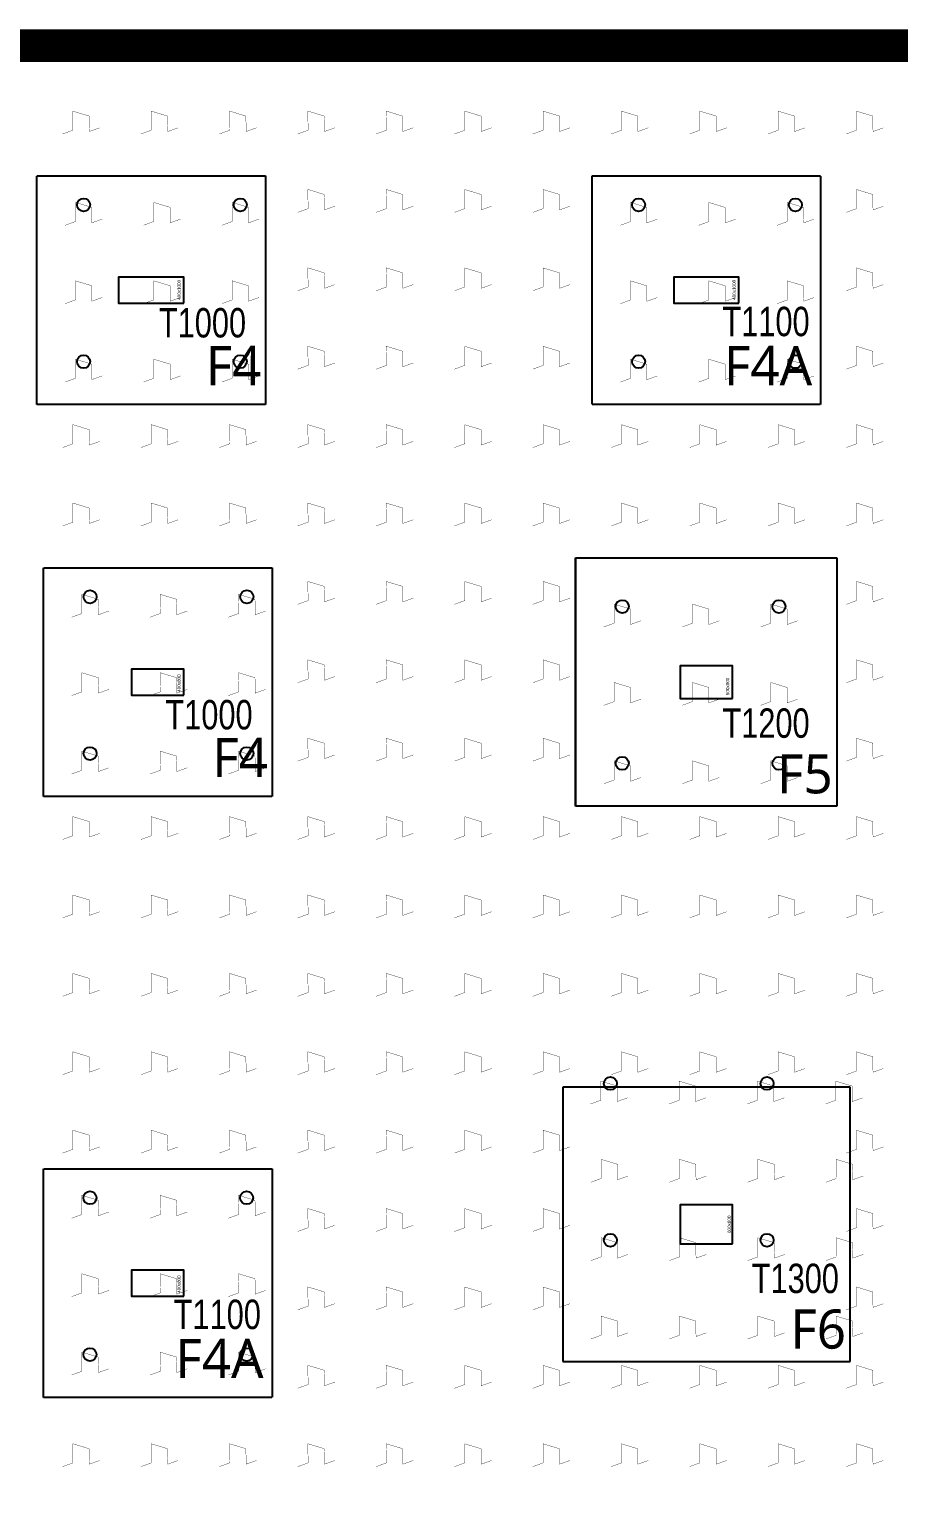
# Model space of a CAD drawing. Header units: millimetres. Extents: x 91591 to 1353697, y 75729 to 160586.
# Drawn here: x 1122511 to 1135825, y 116891 to 139308 of the extents above; entities that cross this region are included whole.
import ezdxf
from ezdxf.enums import TextEntityAlignment as Align

# ---------------------------------------------------------------- set-up
doc = ezdxf.new("R2010")
doc.units = ezdxf.units.MM
doc.linetypes.add('HID', pattern=[2.5, 1.5, -1])
doc.linetypes.add('HIDDEN', pattern=[0.375, 0.25, -0.125])
for name, color, linetype in [('-S_F', 7, 'Continuous'), ('-S_F_NAME', 7, 'Continuous'), ('8', 8, 'Continuous'), ('NX_BAR(D)', 7, 'Continuous'), ('XR-지하주차장$0$AA-COL', 2, 'Continuous'), ('기초', 7, 'Continuous')]:
    doc.layers.add(name, color=color, linetype=linetype)
doc.layers.add('DEFPOINT', color=142, linetype='Continuous', plot=False)
doc.styles.add('EST', font='')
doc.styles.add('XR-지하주차장$0$Standard', font='arial.ttf')
doc.styles.add('맑은고딕', font='malgun.ttf')
doc.styles.get('EST').set_extended_font_data('HYHeadLine-Medium')

# ---------------------------------------------------------------- blocks, each defined once
blk = doc.blocks.new('zw$D357')
at = {"layer": '-S_F', "linetype": 'HIDDEN', "lineweight": -3}
for points in [[(-36060, -8677), (-32560, -8677), (-32560, -12177), (-36060, -12177)], [(-27560, -8678), (-24060, -8678), (-24060, -12178), (-27560, -12178)], [(-27811, -14526), (-23811, -14526), (-23811, -18326), (-27811, -18326)], [(-35960, -14677), (-32460, -14677), (-32460, -18177), (-35960, -18177)], [(-28008, -22626), (-28008, -26826), (-23608, -26826), (-23608, -22626)], [(-35960, -23877), (-32460, -23877), (-32460, -27377), (-35960, -27377)]]:
    blk.add_lwpolyline(points, close=True, dxfattribs=at)
at = {"layer": 'XR-지하주차장$0$AA-COL'}
for points in [[(-33810, -10627), (-33810, -10227), (-34810, -10227), (-34810, -10627)], [(-25310, -10627), (-25310, -10227), (-26310, -10227), (-26310, -10627)], [(-33810, -16627), (-33810, -16227), (-34610, -16227), (-34610, -16627)], [(-25410, -16677), (-25410, -16177), (-26210, -16177), (-26210, -16677)], [(-25410, -25027), (-25410, -24427), (-26210, -24427), (-26210, -25027)], [(-33810, -25827), (-33810, -25427), (-34610, -25427), (-34610, -25827)]]:
    blk.add_lwpolyline(points, close=True, dxfattribs=at)
at = {"layer": '기초', "color": 6, "linetype": 'HID', "ltscale": 3, "const_width": 500}
blk.add_lwpolyline([(-56498, -55179), (-56498, -13109), (-51183, -13099), (-51183, -15035), (-51183, -15035), (-51183, -15047), (-37285, -15025), (-37298, -6685), (-14910, -6684), (-14910, -24464), (-14910, -24464), (-14910, -24477), (-13109, -24477), (-13109, -55179)], close=True, dxfattribs=at)
at = {"layer": 'Defpoints', "style": 'XR-지하주차장$0$Standard'}
for s, p in [('400x1000', (-33860, -10577)), ('400x1000', (-25360, -10577)), ('400x800', (-33860, -16577)), ('500x800', (-25460, -16627)), ('400x800', (-33860, -25777))]:
    blk.add_text(s, height=50, rotation=90, dxfattribs=at).set_placement(p)
at = {"layer": 'Defpoints', "color": 1, "style": 'XR-지하주차장$0$Standard'}
blk.add_text('600x800', height=50, rotation=90, dxfattribs=at).set_placement((-25460, -24727), align=Align.MIDDLE)

msp = doc.modelspace()

# ---------------------------------------------------------------- linework, layer by layer
at = {"color": 5}
for centre in [(1123342.2, 136620), (1125742.2, 136620), (1123342.2, 134220), (1125742.2, 134220), (1123442.2, 130620.2), (1125842.2, 130620.2), (1123442.2, 128220.2), (1125842.2, 128220.2)]:
    msp.add_circle(centre, 100, dxfattribs=at)
at = {"color": 4}
for centre in [(1131842.2, 136620), (1134242.2, 136620), (1131842.2, 134220), (1134242.2, 134220), (1123439.7, 121421.2), (1125839.7, 121421.2), (1123439.7, 119021.2), (1125839.7, 119021.2)]:
    msp.add_circle(centre, 100, dxfattribs=at)
at = {"color": 7}
for centre in [(1131591, 130471.3), (1133991, 130471.3), (1131591, 128071.3), (1133991, 128071.3)]:
    msp.add_circle(centre, 100, dxfattribs=at)
at = {"color": 30}
for centre in [(1131409.4, 123171.3), (1133809.4, 123171.3), (1131409.4, 120771.3), (1133809.4, 120771.3)]:
    msp.add_circle(centre, 100, dxfattribs=at)
at = {"layer": 'DEFPOINT', "linetype": 'HID', "ltscale": 3}
msp.add_lwpolyline([(1102190.8, 90562.3), (1102191.3, 132632.3), (1107505.6, 132643.2), (1107505.6, 130707.1), (1107505.6, 130707.1), (1107505.6, 130695), (1121404.1, 130716.7), (1121391.1, 139056.3), (1143779.3, 139057.8), (1143779.3, 121277.3), (1143779.4, 121277.3), (1143779.4, 121265.3), (1145579.8, 121265.3), (1145580.1, 90562.3)], close=True, dxfattribs=at)
at = {"layer": 'DEFPOINT', "linetype": 'HIDDEN', "lineweight": -3}
for points in [[(1122629.4, 137065.1), (1126129.4, 137065.1), (1126129.4, 133565.1), (1122629.4, 133565.1)], [(1131129.4, 137064.1), (1134629.4, 137064.1), (1134629.4, 133564.1), (1131129.4, 133564.1)], [(1130878.2, 131216.3), (1134878.2, 131216.3), (1134878.2, 127416.3), (1130878.2, 127416.3)], [(1122729.4, 131065.2), (1126229.4, 131065.2), (1126229.4, 127565.2), (1122729.4, 127565.2)], [(1130680.5, 123116.3), (1130680.5, 118916.3), (1135080.5, 118916.3), (1135080.5, 123116.3)], [(1122729.4, 121865.2), (1126229.4, 121865.2), (1126229.4, 118365.2), (1122729.4, 118365.2)]]:
    msp.add_lwpolyline(points, close=True, dxfattribs=at)
at = {"layer": 'NX_BAR(D)', "color": 6, "const_width": 5}
for points in [[(1123022.3, 138905.2), (1123179.9, 138962.8), (1123178.3, 139255.4), (1123428.9, 139179.3), (1123431.3, 138943), (1123590.6, 138999.5)], [(1124222.3, 138905.2), (1124379.9, 138962.8), (1124378.3, 139255.4), (1124628.9, 139179.3), (1124631.3, 138943), (1124790.6, 138999.5)], [(1125422.3, 138905.2), (1125579.9, 138962.8), (1125578.3, 139255.4), (1125828.9, 139179.3), (1125831.3, 138943), (1125990.6, 138999.5)], [(1126622.3, 138905.2), (1126779.9, 138962.8), (1126778.3, 139255.4), (1127028.9, 139179.3), (1127031.3, 138943), (1127190.6, 138999.5)], [(1127822.3, 138905.2), (1127979.9, 138962.8), (1127978.3, 139255.4), (1128228.9, 139179.3), (1128231.3, 138943), (1128390.6, 138999.5)], [(1129022.3, 138905.2), (1129179.9, 138962.8), (1129178.3, 139255.4), (1129428.9, 139179.3), (1129431.3, 138943), (1129590.6, 138999.5)], [(1130222.3, 138905.2), (1130379.9, 138962.8), (1130378.3, 139255.4), (1130628.9, 139179.3), (1130631.3, 138943), (1130790.6, 138999.5)], [(1131422.3, 138905.2), (1131579.9, 138962.8), (1131578.3, 139255.4), (1131828.9, 139179.3), (1131831.3, 138943), (1131990.6, 138999.5)], [(1132622.3, 138905.2), (1132779.9, 138962.8), (1132778.3, 139255.4), (1133028.9, 139179.3), (1133031.3, 138943), (1133190.6, 138999.5)], [(1133822.3, 138905.2), (1133979.9, 138962.8), (1133978.3, 139255.4), (1134228.9, 139179.3), (1134231.3, 138943), (1134390.6, 138999.5)], [(1135022.3, 138905.2), (1135179.9, 138962.8), (1135178.3, 139255.4), (1135428.9, 139179.3), (1135431.3, 138943), (1135590.6, 138999.5)], [(1123022.3, 137705.2), (1123179.9, 137762.8), (1123178.3, 138055.4), (1123428.9, 137979.3), (1123431.3, 137743), (1123590.6, 137799.5)], [(1124222.3, 137705.2), (1124379.9, 137762.8), (1124378.3, 138055.4), (1124628.9, 137979.3), (1124631.3, 137743), (1124790.6, 137799.5)], [(1125422.3, 137705.2), (1125579.9, 137762.8), (1125578.3, 138055.4), (1125828.9, 137979.3), (1125831.3, 137743), (1125990.6, 137799.5)], [(1126622.3, 137705.2), (1126779.9, 137762.8), (1126778.3, 138055.4), (1127028.9, 137979.3), (1127031.3, 137743), (1127190.6, 137799.5)], [(1127822.3, 137705.2), (1127979.9, 137762.8), (1127978.3, 138055.4), (1128228.9, 137979.3), (1128231.3, 137743), (1128390.6, 137799.5)], [(1129022.3, 137705.2), (1129179.9, 137762.8), (1129178.3, 138055.4), (1129428.9, 137979.3), (1129431.3, 137743), (1129590.6, 137799.5)], [(1130222.3, 137705.2), (1130379.9, 137762.8), (1130378.3, 138055.4), (1130628.9, 137979.3), (1130631.3, 137743), (1130790.6, 137799.5)], [(1131422.3, 137705.2), (1131579.9, 137762.8), (1131578.3, 138055.4), (1131828.9, 137979.3), (1131831.3, 137743), (1131990.6, 137799.5)], [(1132622.3, 137705.2), (1132779.9, 137762.8), (1132778.3, 138055.4), (1133028.9, 137979.3), (1133031.3, 137743), (1133190.6, 137799.5)], [(1133822.3, 137705.2), (1133979.9, 137762.8), (1133978.3, 138055.4), (1134228.9, 137979.3), (1134231.3, 137743), (1134390.6, 137799.5)], [(1135022.3, 137705.2), (1135179.9, 137762.8), (1135178.3, 138055.4), (1135428.9, 137979.3), (1135431.3, 137743), (1135590.6, 137799.5)], [(1126622.3, 136505.2), (1126779.9, 136562.8), (1126778.3, 136855.4), (1127028.9, 136779.3), (1127031.3, 136543), (1127190.6, 136599.5)], [(1127822.3, 136505.2), (1127979.9, 136562.8), (1127978.3, 136855.4), (1128228.9, 136779.3), (1128231.3, 136543), (1128390.6, 136599.5)], [(1129022.3, 136505.2), (1129179.9, 136562.8), (1129178.3, 136855.4), (1129428.9, 136779.3), (1129431.3, 136543), (1129590.6, 136599.5)], [(1130222.3, 136505.2), (1130379.9, 136562.8), (1130378.3, 136855.4), (1130628.9, 136779.3), (1130631.3, 136543), (1130790.6, 136599.5)], [(1135022.3, 136505.2), (1135179.9, 136562.8), (1135178.3, 136855.4), (1135428.9, 136779.3), (1135431.3, 136543), (1135590.6, 136599.5)], [(1126622.3, 135305.2), (1126779.9, 135362.8), (1126778.3, 135655.4), (1127028.9, 135579.3), (1127031.3, 135343), (1127190.6, 135399.5)], [(1127822.3, 135305.2), (1127979.9, 135362.8), (1127978.3, 135655.4), (1128228.9, 135579.3), (1128231.3, 135343), (1128390.6, 135399.5)], [(1129022.3, 135305.2), (1129179.9, 135362.8), (1129178.3, 135655.4), (1129428.9, 135579.3), (1129431.3, 135343), (1129590.6, 135399.5)], [(1130222.3, 135305.2), (1130379.9, 135362.8), (1130378.3, 135655.4), (1130628.9, 135579.3), (1130631.3, 135343), (1130790.6, 135399.5)], [(1135022.3, 135305.2), (1135179.9, 135362.8), (1135178.3, 135655.4), (1135428.9, 135579.3), (1135431.3, 135343), (1135590.6, 135399.5)], [(1126622.3, 134105.2), (1126779.9, 134162.8), (1126778.3, 134455.4), (1127028.9, 134379.3), (1127031.3, 134143), (1127190.6, 134199.5)], [(1127822.3, 134105.2), (1127979.9, 134162.8), (1127978.3, 134455.4), (1128228.9, 134379.3), (1128231.3, 134143), (1128390.6, 134199.5)], [(1129022.3, 134105.2), (1129179.9, 134162.8), (1129178.3, 134455.4), (1129428.9, 134379.3), (1129431.3, 134143), (1129590.6, 134199.5)], [(1130222.3, 134105.2), (1130379.9, 134162.8), (1130378.3, 134455.4), (1130628.9, 134379.3), (1130631.3, 134143), (1130790.6, 134199.5)], [(1135022.3, 134105.2), (1135179.9, 134162.8), (1135178.3, 134455.4), (1135428.9, 134379.3), (1135431.3, 134143), (1135590.6, 134199.5)], [(1123022.3, 132905.2), (1123179.9, 132962.8), (1123178.3, 133255.4), (1123428.9, 133179.3), (1123431.3, 132943), (1123590.6, 132999.5)], [(1124222.3, 132905.2), (1124379.9, 132962.8), (1124378.3, 133255.4), (1124628.9, 133179.3), (1124631.3, 132943), (1124790.6, 132999.5)], [(1125422.3, 132905.2), (1125579.9, 132962.8), (1125578.3, 133255.4), (1125828.9, 133179.3), (1125831.3, 132943), (1125990.6, 132999.5)], [(1126622.3, 132905.2), (1126779.9, 132962.8), (1126778.3, 133255.4), (1127028.9, 133179.3), (1127031.3, 132943), (1127190.6, 132999.5)], [(1127822.3, 132905.2), (1127979.9, 132962.8), (1127978.3, 133255.4), (1128228.9, 133179.3), (1128231.3, 132943), (1128390.6, 132999.5)], [(1129022.3, 132905.2), (1129179.9, 132962.8), (1129178.3, 133255.4), (1129428.9, 133179.3), (1129431.3, 132943), (1129590.6, 132999.5)], [(1130222.3, 132905.2), (1130379.9, 132962.8), (1130378.3, 133255.4), (1130628.9, 133179.3), (1130631.3, 132943), (1130790.6, 132999.5)], [(1131422.3, 132905.2), (1131579.9, 132962.8), (1131578.3, 133255.4), (1131828.9, 133179.3), (1131831.3, 132943), (1131990.6, 132999.5)], [(1132622.3, 132905.2), (1132779.9, 132962.8), (1132778.3, 133255.4), (1133028.9, 133179.3), (1133031.3, 132943), (1133190.6, 132999.5)], [(1133822.3, 132905.2), (1133979.9, 132962.8), (1133978.3, 133255.4), (1134228.9, 133179.3), (1134231.3, 132943), (1134390.6, 132999.5)], [(1135022.3, 132905.2), (1135179.9, 132962.8), (1135178.3, 133255.4), (1135428.9, 133179.3), (1135431.3, 132943), (1135590.6, 132999.5)], [(1123022.3, 131705.2), (1123179.9, 131762.8), (1123178.3, 132055.4), (1123428.9, 131979.3), (1123431.3, 131743), (1123590.6, 131799.5)], [(1124222.3, 131705.2), (1124379.9, 131762.8), (1124378.3, 132055.4), (1124628.9, 131979.3), (1124631.3, 131743), (1124790.6, 131799.5)], [(1125422.3, 131705.2), (1125579.9, 131762.8), (1125578.3, 132055.4), (1125828.9, 131979.3), (1125831.3, 131743), (1125990.6, 131799.5)], [(1126622.3, 131705.2), (1126779.9, 131762.8), (1126778.3, 132055.4), (1127028.9, 131979.3), (1127031.3, 131743), (1127190.6, 131799.5)], [(1127822.3, 131705.2), (1127979.9, 131762.8), (1127978.3, 132055.4), (1128228.9, 131979.3), (1128231.3, 131743), (1128390.6, 131799.5)], [(1129022.3, 131705.2), (1129179.9, 131762.8), (1129178.3, 132055.4), (1129428.9, 131979.3), (1129431.3, 131743), (1129590.6, 131799.5)], [(1130222.3, 131705.2), (1130379.9, 131762.8), (1130378.3, 132055.4), (1130628.9, 131979.3), (1130631.3, 131743), (1130790.6, 131799.5)], [(1131422.3, 131705.2), (1131579.9, 131762.8), (1131578.3, 132055.4), (1131828.9, 131979.3), (1131831.3, 131743), (1131990.6, 131799.5)], [(1132622.3, 131705.2), (1132779.9, 131762.8), (1132778.3, 132055.4), (1133028.9, 131979.3), (1133031.3, 131743), (1133190.6, 131799.5)], [(1133822.3, 131705.2), (1133979.9, 131762.8), (1133978.3, 132055.4), (1134228.9, 131979.3), (1134231.3, 131743), (1134390.6, 131799.5)], [(1135022.3, 131705.2), (1135179.9, 131762.8), (1135178.3, 132055.4), (1135428.9, 131979.3), (1135431.3, 131743), (1135590.6, 131799.5)], [(1126622.3, 130505.2), (1126779.9, 130562.8), (1126778.3, 130855.4), (1127028.9, 130779.3), (1127031.3, 130543), (1127190.6, 130599.5)], [(1127822.3, 130505.2), (1127979.9, 130562.8), (1127978.3, 130855.4), (1128228.9, 130779.3), (1128231.3, 130543), (1128390.6, 130599.5)], [(1129022.3, 130505.2), (1129179.9, 130562.8), (1129178.3, 130855.4), (1129428.9, 130779.3), (1129431.3, 130543), (1129590.6, 130599.5)], [(1130222.3, 130505.2), (1130379.9, 130562.8), (1130378.3, 130855.4), (1130628.9, 130779.3), (1130631.3, 130543), (1130790.6, 130599.5)], [(1135022.3, 130505.2), (1135179.9, 130562.8), (1135178.3, 130855.4), (1135428.9, 130779.3), (1135431.3, 130543), (1135590.6, 130599.5)], [(1126622.3, 129305.2), (1126779.9, 129362.8), (1126778.3, 129655.4), (1127028.9, 129579.3), (1127031.3, 129343), (1127190.6, 129399.5)], [(1127822.3, 129305.2), (1127979.9, 129362.8), (1127978.3, 129655.4), (1128228.9, 129579.3), (1128231.3, 129343), (1128390.6, 129399.5)], [(1129022.3, 129305.2), (1129179.9, 129362.8), (1129178.3, 129655.4), (1129428.9, 129579.3), (1129431.3, 129343), (1129590.6, 129399.5)], [(1130222.3, 129305.2), (1130379.9, 129362.8), (1130378.3, 129655.4), (1130628.9, 129579.3), (1130631.3, 129343), (1130790.6, 129399.5)], [(1135022.3, 129305.2), (1135179.9, 129362.8), (1135178.3, 129655.4), (1135428.9, 129579.3), (1135431.3, 129343), (1135590.6, 129399.5)], [(1126622.3, 128105.2), (1126779.9, 128162.8), (1126778.3, 128455.4), (1127028.9, 128379.3), (1127031.3, 128143), (1127190.6, 128199.5)], [(1127822.3, 128105.2), (1127979.9, 128162.8), (1127978.3, 128455.4), (1128228.9, 128379.3), (1128231.3, 128143), (1128390.6, 128199.5)], [(1129022.3, 128105.2), (1129179.9, 128162.8), (1129178.3, 128455.4), (1129428.9, 128379.3), (1129431.3, 128143), (1129590.6, 128199.5)], [(1130222.3, 128105.2), (1130379.9, 128162.8), (1130378.3, 128455.4), (1130628.9, 128379.3), (1130631.3, 128143), (1130790.6, 128199.5)], [(1135022.3, 128105.2), (1135179.9, 128162.8), (1135178.3, 128455.4), (1135428.9, 128379.3), (1135431.3, 128143), (1135590.6, 128199.5)], [(1123022.3, 126905.2), (1123179.9, 126962.8), (1123178.3, 127255.4), (1123428.9, 127179.3), (1123431.3, 126943), (1123590.6, 126999.5)], [(1124222.3, 126905.2), (1124379.9, 126962.8), (1124378.3, 127255.4), (1124628.9, 127179.3), (1124631.3, 126943), (1124790.6, 126999.5)], [(1125422.3, 126905.2), (1125579.9, 126962.8), (1125578.3, 127255.4), (1125828.9, 127179.3), (1125831.3, 126943), (1125990.6, 126999.5)], [(1126622.3, 126905.2), (1126779.9, 126962.8), (1126778.3, 127255.4), (1127028.9, 127179.3), (1127031.3, 126943), (1127190.6, 126999.5)], [(1127822.3, 126905.2), (1127979.9, 126962.8), (1127978.3, 127255.4), (1128228.9, 127179.3), (1128231.3, 126943), (1128390.6, 126999.5)], [(1129022.3, 126905.2), (1129179.9, 126962.8), (1129178.3, 127255.4), (1129428.9, 127179.3), (1129431.3, 126943), (1129590.6, 126999.5)], [(1130222.3, 126905.2), (1130379.9, 126962.8), (1130378.3, 127255.4), (1130628.9, 127179.3), (1130631.3, 126943), (1130790.6, 126999.5)], [(1131422.3, 126905.2), (1131579.9, 126962.8), (1131578.3, 127255.4), (1131828.9, 127179.3), (1131831.3, 126943), (1131990.6, 126999.5)], [(1132622.3, 126905.2), (1132779.9, 126962.8), (1132778.3, 127255.4), (1133028.9, 127179.3), (1133031.3, 126943), (1133190.6, 126999.5)], [(1133822.3, 126905.2), (1133979.9, 126962.8), (1133978.3, 127255.4), (1134228.9, 127179.3), (1134231.3, 126943), (1134390.6, 126999.5)], [(1135022.3, 126905.2), (1135179.9, 126962.8), (1135178.3, 127255.4), (1135428.9, 127179.3), (1135431.3, 126943), (1135590.6, 126999.5)], [(1123022.3, 125705.2), (1123179.9, 125762.8), (1123178.3, 126055.4), (1123428.9, 125979.3), (1123431.3, 125743), (1123590.6, 125799.5)], [(1124222.3, 125705.2), (1124379.9, 125762.8), (1124378.3, 126055.4), (1124628.9, 125979.3), (1124631.3, 125743), (1124790.6, 125799.5)], [(1125422.3, 125705.2), (1125579.9, 125762.8), (1125578.3, 126055.4), (1125828.9, 125979.3), (1125831.3, 125743), (1125990.6, 125799.5)], [(1126622.3, 125705.2), (1126779.9, 125762.8), (1126778.3, 126055.4), (1127028.9, 125979.3), (1127031.3, 125743), (1127190.6, 125799.5)], [(1127822.3, 125705.2), (1127979.9, 125762.8), (1127978.3, 126055.4), (1128228.9, 125979.3), (1128231.3, 125743), (1128390.6, 125799.5)], [(1129022.3, 125705.2), (1129179.9, 125762.8), (1129178.3, 126055.4), (1129428.9, 125979.3), (1129431.3, 125743), (1129590.6, 125799.5)], [(1130222.3, 125705.2), (1130379.9, 125762.8), (1130378.3, 126055.4), (1130628.9, 125979.3), (1130631.3, 125743), (1130790.6, 125799.5)], [(1131422.3, 125705.2), (1131579.9, 125762.8), (1131578.3, 126055.4), (1131828.9, 125979.3), (1131831.3, 125743), (1131990.6, 125799.5)], [(1132622.3, 125705.2), (1132779.9, 125762.8), (1132778.3, 126055.4), (1133028.9, 125979.3), (1133031.3, 125743), (1133190.6, 125799.5)], [(1133822.3, 125705.2), (1133979.9, 125762.8), (1133978.3, 126055.4), (1134228.9, 125979.3), (1134231.3, 125743), (1134390.6, 125799.5)], [(1135022.3, 125705.2), (1135179.9, 125762.8), (1135178.3, 126055.4), (1135428.9, 125979.3), (1135431.3, 125743), (1135590.6, 125799.5)], [(1123022.3, 124505.2), (1123179.9, 124562.8), (1123178.3, 124855.4), (1123428.9, 124779.3), (1123431.3, 124543), (1123590.6, 124599.5)], [(1124222.3, 124505.2), (1124379.9, 124562.8), (1124378.3, 124855.4), (1124628.9, 124779.3), (1124631.3, 124543), (1124790.6, 124599.5)], [(1125422.3, 124505.2), (1125579.9, 124562.8), (1125578.3, 124855.4), (1125828.9, 124779.3), (1125831.3, 124543), (1125990.6, 124599.5)], [(1126622.3, 124505.2), (1126779.9, 124562.8), (1126778.3, 124855.4), (1127028.9, 124779.3), (1127031.3, 124543), (1127190.6, 124599.5)], [(1127822.3, 124505.2), (1127979.9, 124562.8), (1127978.3, 124855.4), (1128228.9, 124779.3), (1128231.3, 124543), (1128390.6, 124599.5)], [(1129022.3, 124505.2), (1129179.9, 124562.8), (1129178.3, 124855.4), (1129428.9, 124779.3), (1129431.3, 124543), (1129590.6, 124599.5)], [(1130222.3, 124505.2), (1130379.9, 124562.8), (1130378.3, 124855.4), (1130628.9, 124779.3), (1130631.3, 124543), (1130790.6, 124599.5)], [(1131422.3, 124505.2), (1131579.9, 124562.8), (1131578.3, 124855.4), (1131828.9, 124779.3), (1131831.3, 124543), (1131990.6, 124599.5)], [(1132622.3, 124505.2), (1132779.9, 124562.8), (1132778.3, 124855.4), (1133028.9, 124779.3), (1133031.3, 124543), (1133190.6, 124599.5)], [(1133822.3, 124505.2), (1133979.9, 124562.8), (1133978.3, 124855.4), (1134228.9, 124779.3), (1134231.3, 124543), (1134390.6, 124599.5)], [(1135022.3, 124505.2), (1135179.9, 124562.8), (1135178.3, 124855.4), (1135428.9, 124779.3), (1135431.3, 124543), (1135590.6, 124599.5)], [(1123022.3, 123305.2), (1123179.9, 123362.8), (1123178.3, 123655.4), (1123428.9, 123579.3), (1123431.3, 123343), (1123590.6, 123399.5)], [(1124222.3, 123305.2), (1124379.9, 123362.8), (1124378.3, 123655.4), (1124628.9, 123579.3), (1124631.3, 123343), (1124790.6, 123399.5)], [(1125422.3, 123305.2), (1125579.9, 123362.8), (1125578.3, 123655.4), (1125828.9, 123579.3), (1125831.3, 123343), (1125990.6, 123399.5)], [(1126622.3, 123305.2), (1126779.9, 123362.8), (1126778.3, 123655.4), (1127028.9, 123579.3), (1127031.3, 123343), (1127190.6, 123399.5)], [(1127822.3, 123305.2), (1127979.9, 123362.8), (1127978.3, 123655.4), (1128228.9, 123579.3), (1128231.3, 123343), (1128390.6, 123399.5)], [(1129022.3, 123305.2), (1129179.9, 123362.8), (1129178.3, 123655.4), (1129428.9, 123579.3), (1129431.3, 123343), (1129590.6, 123399.5)], [(1130222.3, 123305.2), (1130379.9, 123362.8), (1130378.3, 123655.4), (1130628.9, 123579.3), (1130631.3, 123343), (1130790.6, 123399.5)], [(1131422.3, 123305.2), (1131579.9, 123362.8), (1131578.3, 123655.4), (1131828.9, 123579.3), (1131831.3, 123343), (1131990.6, 123399.5)], [(1132622.3, 123305.2), (1132779.9, 123362.8), (1132778.3, 123655.4), (1133028.9, 123579.3), (1133031.3, 123343), (1133190.6, 123399.5)], [(1133822.3, 123305.2), (1133979.9, 123362.8), (1133978.3, 123655.4), (1134228.9, 123579.3), (1134231.3, 123343), (1134390.6, 123399.5)], [(1135022.3, 123305.2), (1135179.9, 123362.8), (1135178.3, 123655.4), (1135428.9, 123579.3), (1135431.3, 123343), (1135590.6, 123399.5)], [(1123022.3, 122105.2), (1123179.9, 122162.8), (1123178.3, 122455.4), (1123428.9, 122379.3), (1123431.3, 122143), (1123590.6, 122199.5)], [(1124222.3, 122105.2), (1124379.9, 122162.8), (1124378.3, 122455.4), (1124628.9, 122379.3), (1124631.3, 122143), (1124790.6, 122199.5)], [(1125422.3, 122105.2), (1125579.9, 122162.8), (1125578.3, 122455.4), (1125828.9, 122379.3), (1125831.3, 122143), (1125990.6, 122199.5)], [(1126622.3, 122105.2), (1126779.9, 122162.8), (1126778.3, 122455.4), (1127028.9, 122379.3), (1127031.3, 122143), (1127190.6, 122199.5)], [(1127822.3, 122105.2), (1127979.9, 122162.8), (1127978.3, 122455.4), (1128228.9, 122379.3), (1128231.3, 122143), (1128390.6, 122199.5)], [(1129022.3, 122105.2), (1129179.9, 122162.8), (1129178.3, 122455.4), (1129428.9, 122379.3), (1129431.3, 122143), (1129590.6, 122199.5)], [(1130222.3, 122105.2), (1130379.9, 122162.8), (1130378.3, 122455.4), (1130628.9, 122379.3), (1130631.3, 122143), (1130790.6, 122199.5)], [(1135022.3, 122105.2), (1135179.9, 122162.8), (1135178.3, 122455.4), (1135428.9, 122379.3), (1135431.3, 122143), (1135590.6, 122199.5)], [(1126622.3, 120905.2), (1126779.9, 120962.8), (1126778.3, 121255.4), (1127028.9, 121179.3), (1127031.3, 120943), (1127190.6, 120999.5)], [(1127822.3, 120905.2), (1127979.9, 120962.8), (1127978.3, 121255.4), (1128228.9, 121179.3), (1128231.3, 120943), (1128390.6, 120999.5)], [(1129022.3, 120905.2), (1129179.9, 120962.8), (1129178.3, 121255.4), (1129428.9, 121179.3), (1129431.3, 120943), (1129590.6, 120999.5)], [(1130222.3, 120905.2), (1130379.9, 120962.8), (1130378.3, 121255.4), (1130628.9, 121179.3), (1130631.3, 120943), (1130790.6, 120999.5)], [(1135022.3, 120905.2), (1135179.9, 120962.8), (1135178.3, 121255.4), (1135428.9, 121179.3), (1135431.3, 120943), (1135590.6, 120999.5)], [(1126622.3, 119705.2), (1126779.9, 119762.8), (1126778.3, 120055.4), (1127028.9, 119979.3), (1127031.3, 119743), (1127190.6, 119799.5)], [(1127822.3, 119705.2), (1127979.9, 119762.8), (1127978.3, 120055.4), (1128228.9, 119979.3), (1128231.3, 119743), (1128390.6, 119799.5)], [(1129022.3, 119705.2), (1129179.9, 119762.8), (1129178.3, 120055.4), (1129428.9, 119979.3), (1129431.3, 119743), (1129590.6, 119799.5)], [(1130222.3, 119705.2), (1130379.9, 119762.8), (1130378.3, 120055.4), (1130628.9, 119979.3), (1130631.3, 119743), (1130790.6, 119799.5)], [(1135022.3, 119705.2), (1135179.9, 119762.8), (1135178.3, 120055.4), (1135428.9, 119979.3), (1135431.3, 119743), (1135590.6, 119799.5)], [(1126622.3, 118505.2), (1126779.9, 118562.8), (1126778.3, 118855.4), (1127028.9, 118779.3), (1127031.3, 118543), (1127190.6, 118599.5)], [(1127822.3, 118505.2), (1127979.9, 118562.8), (1127978.3, 118855.4), (1128228.9, 118779.3), (1128231.3, 118543), (1128390.6, 118599.5)], [(1129022.3, 118505.2), (1129179.9, 118562.8), (1129178.3, 118855.4), (1129428.9, 118779.3), (1129431.3, 118543), (1129590.6, 118599.5)], [(1130222.3, 118505.2), (1130379.9, 118562.8), (1130378.3, 118855.4), (1130628.9, 118779.3), (1130631.3, 118543), (1130790.6, 118599.5)], [(1131422.3, 118505.2), (1131579.9, 118562.8), (1131578.3, 118855.4), (1131828.9, 118779.3), (1131831.3, 118543), (1131990.6, 118599.5)], [(1132622.3, 118505.2), (1132779.9, 118562.8), (1132778.3, 118855.4), (1133028.9, 118779.3), (1133031.3, 118543), (1133190.6, 118599.5)], [(1133822.3, 118505.2), (1133979.9, 118562.8), (1133978.3, 118855.4), (1134228.9, 118779.3), (1134231.3, 118543), (1134390.6, 118599.5)], [(1135022.3, 118505.2), (1135179.9, 118562.8), (1135178.3, 118855.4), (1135428.9, 118779.3), (1135431.3, 118543), (1135590.6, 118599.5)], [(1123022.3, 117305.2), (1123179.9, 117362.8), (1123178.3, 117655.4), (1123428.9, 117579.3), (1123431.3, 117343), (1123590.6, 117399.5)], [(1124222.3, 117305.2), (1124379.9, 117362.8), (1124378.3, 117655.4), (1124628.9, 117579.3), (1124631.3, 117343), (1124790.6, 117399.5)], [(1125422.3, 117305.2), (1125579.9, 117362.8), (1125578.3, 117655.4), (1125828.9, 117579.3), (1125831.3, 117343), (1125990.6, 117399.5)], [(1126622.3, 117305.2), (1126779.9, 117362.8), (1126778.3, 117655.4), (1127028.9, 117579.3), (1127031.3, 117343), (1127190.6, 117399.5)], [(1127822.3, 117305.2), (1127979.9, 117362.8), (1127978.3, 117655.4), (1128228.9, 117579.3), (1128231.3, 117343), (1128390.6, 117399.5)], [(1129022.3, 117305.2), (1129179.9, 117362.8), (1129178.3, 117655.4), (1129428.9, 117579.3), (1129431.3, 117343), (1129590.6, 117399.5)], [(1130222.3, 117305.2), (1130379.9, 117362.8), (1130378.3, 117655.4), (1130628.9, 117579.3), (1130631.3, 117343), (1130790.6, 117399.5)], [(1131422.3, 117305.2), (1131579.9, 117362.8), (1131578.3, 117655.4), (1131828.9, 117579.3), (1131831.3, 117343), (1131990.6, 117399.5)], [(1132622.3, 117305.2), (1132779.9, 117362.8), (1132778.3, 117655.4), (1133028.9, 117579.3), (1133031.3, 117343), (1133190.6, 117399.5)], [(1133822.3, 117305.2), (1133979.9, 117362.8), (1133978.3, 117655.4), (1134228.9, 117579.3), (1134231.3, 117343), (1134390.6, 117399.5)], [(1135022.3, 117305.2), (1135179.9, 117362.8), (1135178.3, 117655.4), (1135428.9, 117579.3), (1135431.3, 117343), (1135590.6, 117399.5)]]:
    msp.add_lwpolyline(points, dxfattribs=at)
at = {"layer": 'NX_BAR(D)', "color": 5, "const_width": 5}
for points in [[(1123060.8, 136307.9), (1123218.5, 136365.5), (1123216.9, 136658.1), (1123467.5, 136582), (1123469.8, 136345.7), (1123629.1, 136402.2)], [(1124260.8, 136307.9), (1124418.5, 136365.5), (1124416.9, 136658.1), (1124667.5, 136582), (1124669.8, 136345.7), (1124829.1, 136402.2)], [(1125460.8, 136307.9), (1125618.5, 136365.5), (1125616.9, 136658.1), (1125867.5, 136582), (1125869.8, 136345.7), (1126029.1, 136402.2)], [(1123060.8, 135107.9), (1123218.5, 135165.5), (1123216.9, 135458.1), (1123467.5, 135382), (1123469.8, 135145.7), (1123629.1, 135202.2)], [(1124260.8, 135107.9), (1124418.5, 135165.5), (1124416.9, 135458.1), (1124667.5, 135382), (1124669.8, 135145.7), (1124829.1, 135202.2)], [(1125460.8, 135107.9), (1125618.5, 135165.5), (1125616.9, 135458.1), (1125867.5, 135382), (1125869.8, 135145.7), (1126029.1, 135202.2)], [(1123060.8, 133907.9), (1123218.5, 133965.5), (1123216.9, 134258.1), (1123467.5, 134182), (1123469.8, 133945.7), (1123629.1, 134002.2)], [(1124260.8, 133907.9), (1124418.5, 133965.5), (1124416.9, 134258.1), (1124667.5, 134182), (1124669.8, 133945.7), (1124829.1, 134002.2)], [(1125460.8, 133907.9), (1125618.5, 133965.5), (1125616.9, 134258.1), (1125867.5, 134182), (1125869.8, 133945.7), (1126029.1, 134002.2)], [(1123160.8, 130308), (1123318.5, 130365.6), (1123316.9, 130658.2), (1123567.5, 130582.1), (1123569.8, 130345.8), (1123729.1, 130402.4)], [(1124360.8, 130308), (1124518.5, 130365.6), (1124516.9, 130658.2), (1124767.5, 130582.1), (1124769.8, 130345.8), (1124929.1, 130402.4)], [(1125560.8, 130308), (1125718.5, 130365.6), (1125716.9, 130658.2), (1125967.5, 130582.1), (1125969.8, 130345.8), (1126129.1, 130402.4)], [(1123160.8, 129108), (1123318.5, 129165.6), (1123316.9, 129458.2), (1123567.5, 129382.1), (1123569.8, 129145.8), (1123729.1, 129202.4)], [(1124360.8, 129108), (1124518.5, 129165.6), (1124516.9, 129458.2), (1124767.5, 129382.1), (1124769.8, 129145.8), (1124929.1, 129202.4)], [(1125560.8, 129108), (1125718.5, 129165.6), (1125716.9, 129458.2), (1125967.5, 129382.1), (1125969.8, 129145.8), (1126129.1, 129202.4)], [(1123160.8, 127908), (1123318.5, 127965.6), (1123316.9, 128258.2), (1123567.5, 128182.1), (1123569.8, 127945.8), (1123729.1, 128002.4)], [(1124360.8, 127908), (1124518.5, 127965.6), (1124516.9, 128258.2), (1124767.5, 128182.1), (1124769.8, 127945.8), (1124929.1, 128002.4)], [(1125560.8, 127908), (1125718.5, 127965.6), (1125716.9, 128258.2), (1125967.5, 128182.1), (1125969.8, 127945.8), (1126129.1, 128002.4)]]:
    msp.add_lwpolyline(points, dxfattribs=at)
at = {"layer": 'NX_BAR(D)', "color": 4, "const_width": 5}
for points in [[(1131560.8, 136306.9), (1131718.5, 136364.5), (1131716.9, 136657.1), (1131967.5, 136581), (1131969.8, 136344.7), (1132129.1, 136401.2)], [(1132760.8, 136306.9), (1132918.5, 136364.5), (1132916.9, 136657.1), (1133167.5, 136581), (1133169.8, 136344.7), (1133329.1, 136401.2)], [(1133960.8, 136306.9), (1134118.5, 136364.5), (1134116.9, 136657.1), (1134367.5, 136581), (1134369.8, 136344.7), (1134529.1, 136401.2)], [(1131560.8, 135106.9), (1131718.5, 135164.5), (1131716.9, 135457.1), (1131967.5, 135381), (1131969.8, 135144.7), (1132129.1, 135201.2)], [(1132760.8, 135106.9), (1132918.5, 135164.5), (1132916.9, 135457.1), (1133167.5, 135381), (1133169.8, 135144.7), (1133329.1, 135201.2)], [(1133960.8, 135106.9), (1134118.5, 135164.5), (1134116.9, 135457.1), (1134367.5, 135381), (1134369.8, 135144.7), (1134529.1, 135201.2)], [(1131560.8, 133906.9), (1131718.5, 133964.5), (1131716.9, 134257.1), (1131967.5, 134181), (1131969.8, 133944.7), (1132129.1, 134001.2)], [(1132760.8, 133906.9), (1132918.5, 133964.5), (1132916.9, 134257.1), (1133167.5, 134181), (1133169.8, 133944.7), (1133329.1, 134001.2)], [(1133960.8, 133906.9), (1134118.5, 133964.5), (1134116.9, 134257.1), (1134367.5, 134181), (1134369.8, 133944.7), (1134529.1, 134001.2)], [(1123160.8, 121108), (1123318.5, 121165.6), (1123316.9, 121458.2), (1123567.5, 121382.1), (1123569.8, 121145.8), (1123729.1, 121202.4)], [(1124360.8, 121108), (1124518.5, 121165.6), (1124516.9, 121458.2), (1124767.5, 121382.1), (1124769.8, 121145.8), (1124929.1, 121202.4)], [(1125560.8, 121108), (1125718.5, 121165.6), (1125716.9, 121458.2), (1125967.5, 121382.1), (1125969.8, 121145.8), (1126129.1, 121202.4)], [(1123160.8, 119908), (1123318.5, 119965.6), (1123316.9, 120258.2), (1123567.5, 120182.1), (1123569.8, 119945.8), (1123729.1, 120002.4)], [(1124360.8, 119908), (1124518.5, 119965.6), (1124516.9, 120258.2), (1124767.5, 120182.1), (1124769.8, 119945.8), (1124929.1, 120002.4)], [(1125560.8, 119908), (1125718.5, 119965.6), (1125716.9, 120258.2), (1125967.5, 120182.1), (1125969.8, 119945.8), (1126129.1, 120002.4)], [(1123160.8, 118708), (1123318.5, 118765.6), (1123316.9, 119058.2), (1123567.5, 118982.1), (1123569.8, 118745.8), (1123729.1, 118802.4)], [(1124360.8, 118708), (1124518.5, 118765.6), (1124516.9, 119058.2), (1124767.5, 118982.1), (1124769.8, 118745.8), (1124929.1, 118802.4)], [(1125560.8, 118708), (1125718.5, 118765.6), (1125716.9, 119058.2), (1125967.5, 118982.1), (1125969.8, 118745.8), (1126129.1, 118802.4)]]:
    msp.add_lwpolyline(points, dxfattribs=at)
at = {"layer": 'NX_BAR(D)', "color": 7, "const_width": 5}
for points in [[(1131309.7, 130159.1), (1131467.3, 130216.7), (1131465.7, 130509.3), (1131716.3, 130433.2), (1131718.7, 130196.9), (1131877.9, 130253.5)], [(1132509.7, 130159.1), (1132667.3, 130216.7), (1132665.7, 130509.3), (1132916.3, 130433.2), (1132918.7, 130196.9), (1133077.9, 130253.5)], [(1133709.7, 130159.1), (1133867.3, 130216.7), (1133865.7, 130509.3), (1134116.3, 130433.2), (1134118.7, 130196.9), (1134277.9, 130253.5)], [(1131309.7, 128959.1), (1131467.3, 129016.7), (1131465.7, 129309.3), (1131716.3, 129233.2), (1131718.7, 128996.9), (1131877.9, 129053.5)], [(1132509.7, 128959.1), (1132667.3, 129016.7), (1132665.7, 129309.3), (1132916.3, 129233.2), (1132918.7, 128996.9), (1133077.9, 129053.5)], [(1133709.7, 128959.1), (1133867.3, 129016.7), (1133865.7, 129309.3), (1134116.3, 129233.2), (1134118.7, 128996.9), (1134277.9, 129053.5)], [(1131309.7, 127759.1), (1131467.3, 127816.7), (1131465.7, 128109.3), (1131716.3, 128033.2), (1131718.7, 127796.9), (1131877.9, 127853.5)], [(1132509.7, 127759.1), (1132667.3, 127816.7), (1132665.7, 128109.3), (1132916.3, 128033.2), (1132918.7, 127796.9), (1133077.9, 127853.5)], [(1133709.7, 127759.1), (1133867.3, 127816.7), (1133865.7, 128109.3), (1134116.3, 128033.2), (1134118.7, 127796.9), (1134277.9, 127853.5)]]:
    msp.add_lwpolyline(points, dxfattribs=at)
at = {"layer": 'NX_BAR(D)', "color": 30, "const_width": 5}
for points in [[(1131105.5, 122856.7), (1131263.1, 122914.3), (1131261.5, 123206.9), (1131512.1, 123130.8), (1131514.5, 122894.5), (1131673.7, 122951.1)], [(1132305.5, 122856.7), (1132463.1, 122914.3), (1132461.5, 123206.9), (1132712.1, 123130.8), (1132714.5, 122894.5), (1132873.7, 122951.1)], [(1133505.5, 122856.7), (1133663.1, 122914.3), (1133661.5, 123206.9), (1133912.1, 123130.8), (1133914.5, 122894.5), (1134073.7, 122951.1)], [(1134705.5, 122856.7), (1134863.1, 122914.3), (1134861.5, 123206.9), (1135112.1, 123130.8), (1135114.5, 122894.5), (1135273.7, 122951.1)], [(1131112, 121659.1), (1131269.6, 121716.7), (1131268, 122009.3), (1131518.7, 121933.2), (1131521, 121696.9), (1131680.3, 121753.5)], [(1132312, 121659.1), (1132469.6, 121716.7), (1132468, 122009.3), (1132718.7, 121933.2), (1132721, 121696.9), (1132880.3, 121753.5)], [(1133512, 121659.1), (1133669.6, 121716.7), (1133668, 122009.3), (1133918.7, 121933.2), (1133921, 121696.9), (1134080.3, 121753.5)], [(1134712, 121659.1), (1134869.6, 121716.7), (1134868, 122009.3), (1135118.7, 121933.2), (1135121, 121696.9), (1135280.3, 121753.5)], [(1131112, 120459.1), (1131269.6, 120516.7), (1131268, 120809.3), (1131518.7, 120733.2), (1131521, 120496.9), (1131680.3, 120553.5)], [(1132312, 120459.1), (1132469.6, 120516.7), (1132468, 120809.3), (1132718.7, 120733.2), (1132721, 120496.9), (1132880.3, 120553.5)], [(1133512, 120459.1), (1133669.6, 120516.7), (1133668, 120809.3), (1133918.7, 120733.2), (1133921, 120496.9), (1134080.3, 120553.5)], [(1134712, 120459.1), (1134869.6, 120516.7), (1134868, 120809.3), (1135118.7, 120733.2), (1135121, 120496.9), (1135280.3, 120553.5)], [(1131112, 119259.1), (1131269.6, 119316.7), (1131268, 119609.3), (1131518.7, 119533.2), (1131521, 119296.9), (1131680.3, 119353.5)], [(1132312, 119259.1), (1132469.6, 119316.7), (1132468, 119609.3), (1132718.7, 119533.2), (1132721, 119296.9), (1132880.3, 119353.5)], [(1133512, 119259.1), (1133669.6, 119316.7), (1133668, 119609.3), (1133918.7, 119533.2), (1133921, 119296.9), (1134080.3, 119353.5)], [(1134712, 119259.1), (1134869.6, 119316.7), (1134868, 119609.3), (1135118.7, 119533.2), (1135121, 119296.9), (1135280.3, 119353.5)]]:
    msp.add_lwpolyline(points, dxfattribs=at)

# ---------------------------------------------------------------- block references
at = {"layer": '8'}
msp.add_blockref('zw$D357', (1158689, 145741.8), dxfattribs=at)

# ---------------------------------------------------------------- texts
at = {"layer": '-S_F_NAME', "lineweight": -3, "style": '맑은고딕'}
for s, p in [('F4', (1125639.9, 134160)), ('F4A', (1133824, 134159)), ('F4', (1125739.9, 128160.1)), ('F5', (1134388.7, 127911.2)), ('F6', (1134591.1, 119411.2)), ('F4A', (1125424, 118960.1))]:
    msp.add_text(s, height=600, rotation=360, dxfattribs=at).set_placement(p, align=Align.MIDDLE_CENTER)
at = {"layer": 'DEFPOINT', "color": 1, "style": 'EST', "width": 0.8}
for s, p in [('T1000', (1125163.5, 134815.5, 0)), ('T1100', (1133792.9, 134835, 0)), ('T1000', (1125263.5, 128815.6, 0)), ('T1200', (1133792.9, 128687.2, 0)), ('T1300', (1134241.6, 120187.2, 0)), ('T1100', (1125390.4, 119636.1, 0))]:
    msp.add_text(s, height=450, dxfattribs=at).set_placement(p, align=Align.MIDDLE_CENTER)

doc.saveas('drawing.dxf')
